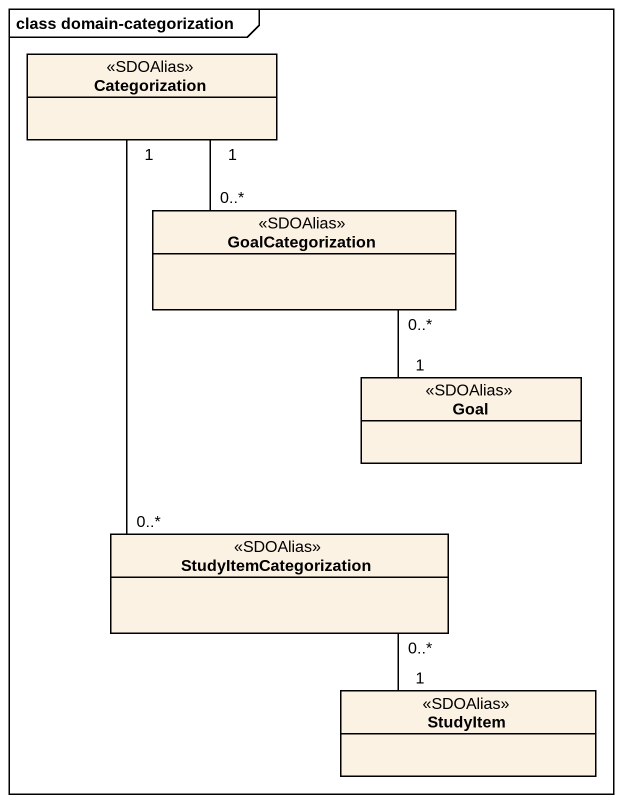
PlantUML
@startuml
mainframe class domain-categorization
hide circle
hide empty members
class Categorization <<SDOAlias>>
class GoalCategorization <<SDOAlias>>
class Goal <<SDOAlias>>
class StudyItemCategorization <<SDOAlias>>
class StudyItem <<SDOAlias>>
GoalCategorization "0..*" -up- "1" Categorization
Goal "1" -up- "0..*" GoalCategorization
StudyItemCategorization "0..*" -up- "1" Categorization
StudyItem "1" -up- "0..*" StudyItemCategorization
@enduml
